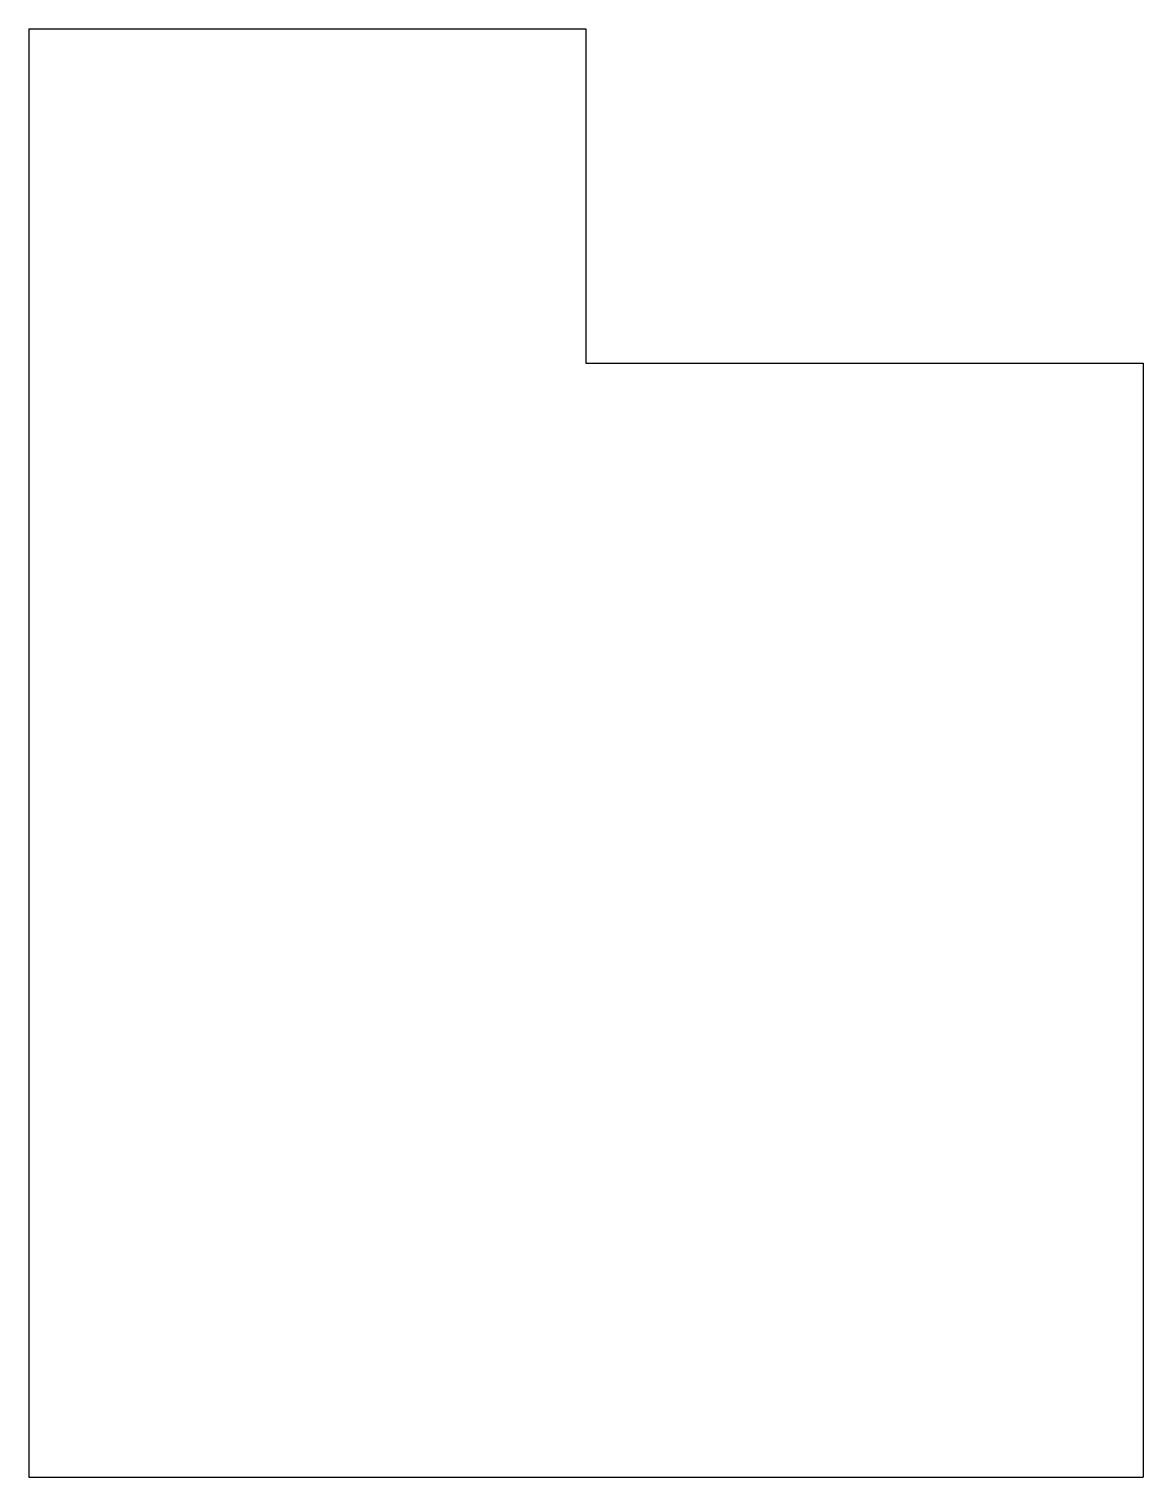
# Model space of a CAD drawing. Extents: x -65 to -55, y 133 to 146.
import ezdxf

# ---------------------------------------------------------------- set-up
doc = ezdxf.new("R2010")
doc.units = 0
doc.layers.add('VISIBLE', color=7, linetype='CONTINUOUS')

msp = doc.modelspace()

# ---------------------------------------------------------------- linework, layer by layer
at = {"layer": 'VISIBLE'}
for p, q in [((-65, 146), (-65, 133)), ((-65, 146), (-60, 146)), ((-60, 146), (-60, 143)), ((-60, 143), (-55, 143)), ((-55, 143), (-55, 133)), ((-65, 133), (-55, 133))]:
    msp.add_line(p, q, dxfattribs=at)

doc.saveas('drawing.dxf')
